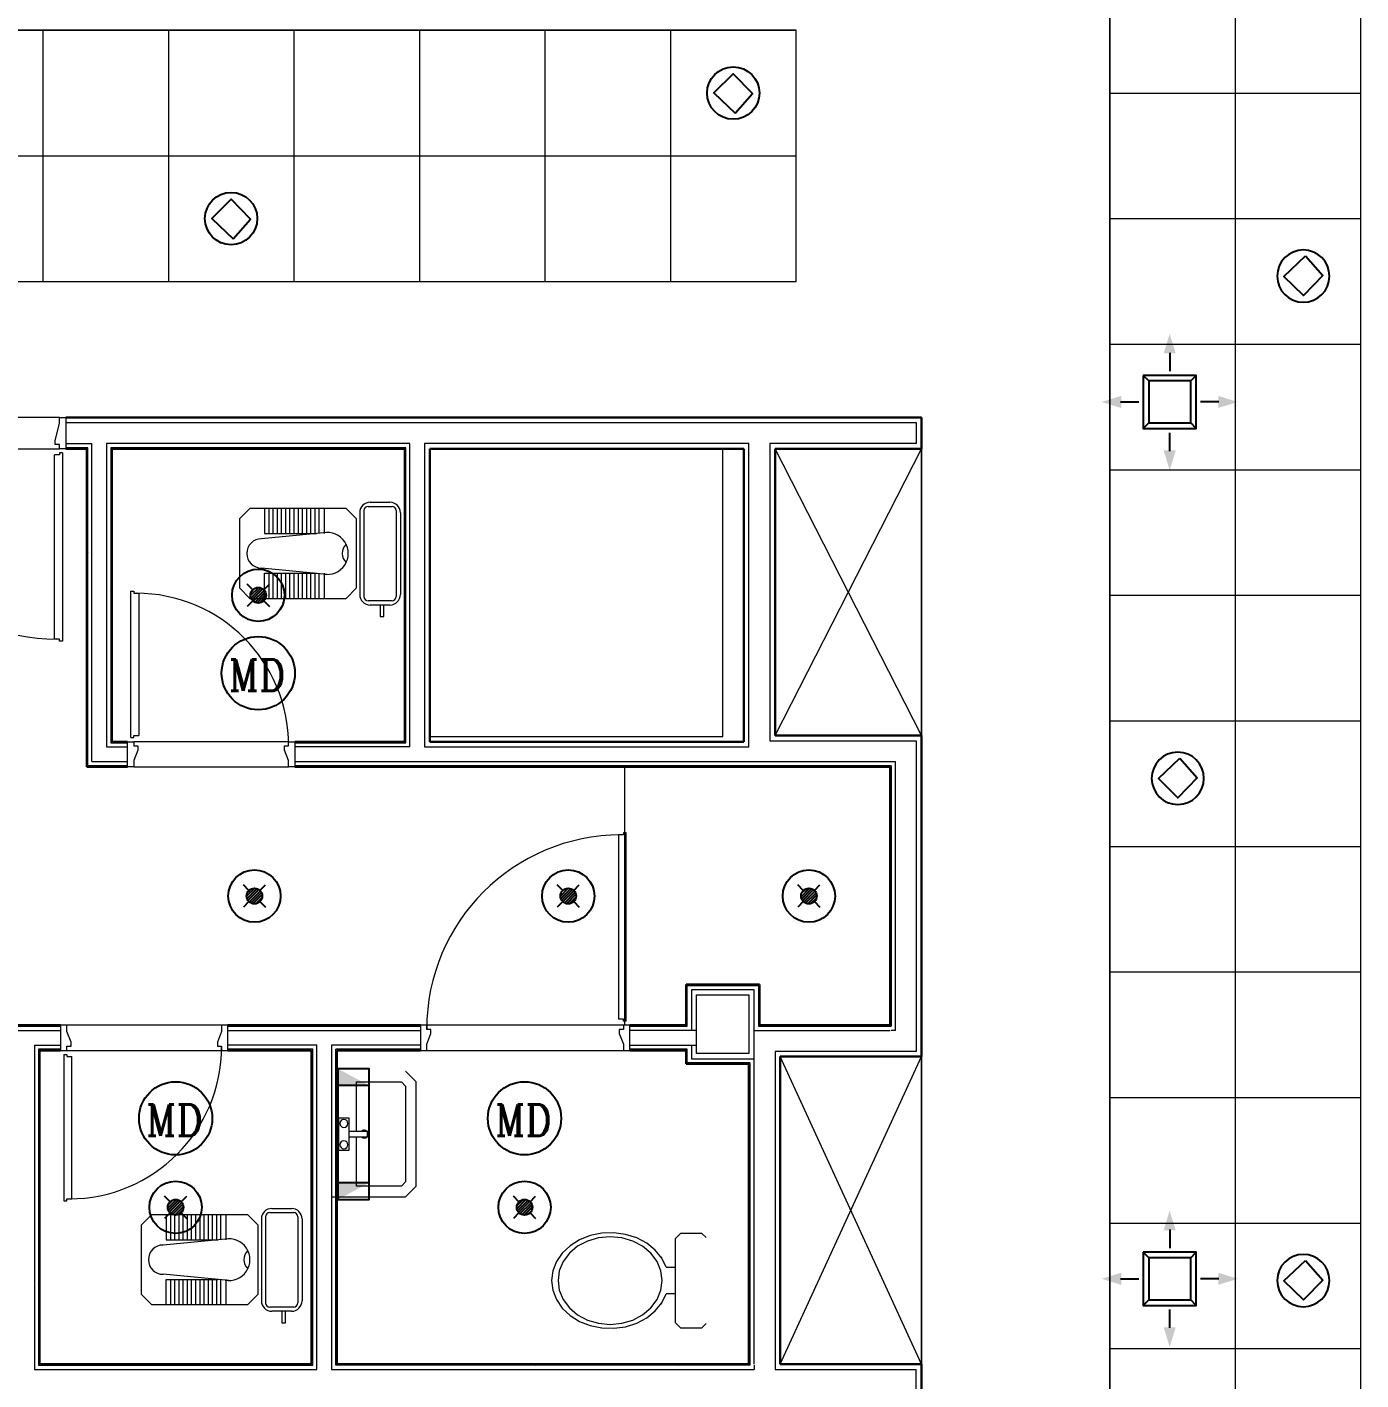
# Model space of a CAD drawing. Header units: millimetres. Extents: x 1722 to 7525, y 2254 to 6279.
# Drawn here: x 5618 to 6255, y 3114 to 3761 of the extents above; entities that cross this region are included whole.
import ezdxf

# ---------------------------------------------------------------- set-up
doc = ezdxf.new("R2010")
doc.units = ezdxf.units.MM
doc.linetypes.add('HIDDEN', pattern=[0.375, 0.25, -0.125])
for name, color, linetype in [('-LIGHT', 6, 'Continuous'), ('-SYM', 4, 'Continuous'), ('00-kazeb', 1, 'HIDDEN'), ('M-UP', 3, 'Continuous')]:
    doc.layers.add(name, color=color, linetype=linetype)
for name, color, linetype, lineweight in [('A-CLNG', 13, 'Continuous', 9), ('A-CLNG-PATT', 13, 'Continuous', 9), ('A-DETL-GENF', 94, 'Continuous', 9), ('A-DOOR', 31, 'Continuous', 9), ('A-DOOR-FRAM', 31, 'Continuous', 18), ('A-FLOR', 192, 'Continuous', 9), ('A-WALL', 113, 'Continuous', 9), ('A-WALL-FNSH', 113, 'Continuous', 30), ('A-WALL-PATT', 111, 'Continuous', 5), ('I-FURN', 30, 'Continuous', 9), ('I-WALL', 2, 'Continuous', 9), ('P-SANR-FIXT', 44, 'Continuous', 9), ('S-COLS', 52, 'Continuous', 9)]:
    doc.layers.add(name, color=color, linetype=linetype, lineweight=lineweight)
doc.styles.add('ROMANC', font='ROMANC.shx', dxfattribs={"width": 0.85})
pattern_1 = [(45, (3847.724, 3993.578), (-10.6066, 10.6066), []), (135, (3847.724, 3993.578), (-10.6066, -10.6066), [])]

# ---------------------------------------------------------------- blocks, each defined once
blk = doc.blocks.new('za-IN-wood door-single panel - 100x210-5134374-08-Fourth Floor Level__18_90')
at = {"layer": 'A-DOOR'}
for p, q in [((0.47, 0.9764), (0.47, 0.9664)), ((0.484, 0.9764), (0.47, 0.9764)), ((0.484, 0.0764), (0.484, 0.9764)), ((0.446, 0.9664), (0.446, 0.0864)), ((0.47, 0.9664), (0.446, 0.9664)), ((0.47, 0.0864), (0.446, 0.0864)), ((0.47, 0.0764), (0.47, 0.0864)), ((0.484, 0.0764), (0.47, 0.0764)), ((-0.45, 0.0368), (-0.47, 0.0368)), ((-0.47, -0.0332), (-0.45, 0.0168)), ((-0.45, 0.0168), (-0.45, 0.0368)), ((0.47, 0.0368), (0.45, 0.0368)), ((0.45, 0.0368), (0.45, 0.0168)), ((0.45, 0.0168), (0.47, -0.0332))]:
    blk.add_line(p, q, dxfattribs=at)
blk.add_arc((0.458, 0.0384), 0.928, 90, 180, dxfattribs=at)
at = {"layer": 'A-DOOR-FRAM'}
for p, q in [((-0.47, 0.0568), (-0.5, 0.0568)), ((-0.5, 0.0568), (-0.5, -0.0632)), ((-0.47, 0.0368), (-0.47, 0.0568)), ((0.47, 0.0568), (0.47, 0.0368)), ((0.5, 0.0568), (0.47, 0.0568)), ((0.5, -0.0632), (0.5, 0.0568)), ((-0.5, -0.0632), (-0.47, -0.0632)), ((-0.47, -0.0632), (-0.47, -0.0332)), ((0.47, -0.0332), (0.47, -0.0632)), ((0.47, -0.0632), (0.5, -0.0632))]:
    blk.add_line(p, q, dxfattribs=at)
blk = doc.blocks.new('za-IN-wood door-single panel - 100x210-5134366-08-Fourth Floor Level__18_90')
at = {"layer": 'A-DOOR'}
for p, q in [((-0.47, 0.0482), (-0.45, -0.0318)), ((0.45, -0.0318), (0.47, 0.0482)), ((-0.45, -0.0518), (-0.47, -0.0518)), ((-0.45, -0.0318), (-0.45, -0.0518)), ((0.45, -0.0518), (0.45, -0.0318)), ((0.47, -0.0518), (0.45, -0.0518)), ((0.446, -0.9814), (0.446, -0.1014)), ((0.47, -0.1014), (0.446, -0.1014)), ((0.47, -0.0914), (0.47, -0.1014)), ((0.484, -0.0914), (0.47, -0.0914)), ((0.484, -0.0914), (0.484, -0.9914)), ((0.47, -0.9814), (0.446, -0.9814)), ((0.47, -0.9914), (0.47, -0.9814)), ((0.484, -0.9914), (0.47, -0.9914))]:
    blk.add_line(p, q, dxfattribs=at)
blk.add_arc((0.458, -0.0534), 0.928, 180, 270, dxfattribs=at)
at = {"layer": 'A-DOOR-FRAM'}
for p, q in [((-0.5, 0.0782), (-0.47, 0.0782)), ((-0.5, -0.0718), (-0.5, 0.0782)), ((-0.47, 0.0782), (-0.47, 0.0482)), ((0.47, 0.0782), (0.5, 0.0782)), ((0.47, 0.0482), (0.47, 0.0782)), ((0.5, 0.0782), (0.5, -0.0718)), ((-0.47, -0.0518), (-0.47, -0.0718)), ((0.47, -0.0718), (0.47, -0.0518)), ((-0.47, -0.0718), (-0.5, -0.0718)), ((0.5, -0.0718), (0.47, -0.0718))]:
    blk.add_line(p, q, dxfattribs=at)
blk = doc.blocks.new('za-Column bi Cover - se7_250b_280amm-4961027-08-Fourth Floor Level__18_90')
at = {"layer": 'S-COLS', "lineweight": 15}
for p, q in [((-0.125, 0.14), (0.125, 0.14)), ((-0.125, -0.14), (-0.125, 0.14)), ((0.125, 0.14), (0.125, -0.14)), ((0.125, -0.14), (-0.125, -0.14))]:
    blk.add_line(p, q, dxfattribs=at)
blk = doc.blocks.new('za-IN-wood door-single panel - 80x210-5134380-08-Fourth Floor Level__18_90')
at = {"layer": 'A-DOOR'}
for p, q in [((0.37, 0.7764), (0.37, 0.7664)), ((0.384, 0.7764), (0.37, 0.7764)), ((0.384, 0.0764), (0.384, 0.7764)), ((0.346, 0.7664), (0.346, 0.0864)), ((0.37, 0.7664), (0.346, 0.7664)), ((0.37, 0.0864), (0.346, 0.0864)), ((0.37, 0.0764), (0.37, 0.0864)), ((0.384, 0.0764), (0.37, 0.0764)), ((-0.35, 0.0368), (-0.37, 0.0368)), ((-0.37, -0.0332), (-0.35, 0.0168)), ((-0.35, 0.0168), (-0.35, 0.0368)), ((0.37, 0.0368), (0.35, 0.0368)), ((0.35, 0.0368), (0.35, 0.0168)), ((0.35, 0.0168), (0.37, -0.0332))]:
    blk.add_line(p, q, dxfattribs=at)
blk.add_arc((0.358, 0.0384), 0.728, 90, 180, dxfattribs=at)
at = {"layer": 'A-DOOR-FRAM'}
for p, q in [((-0.37, 0.0568), (-0.4, 0.0568)), ((-0.4, 0.0568), (-0.4, -0.0632)), ((-0.37, 0.0368), (-0.37, 0.0568)), ((0.37, 0.0568), (0.37, 0.0368)), ((0.4, 0.0568), (0.37, 0.0568)), ((0.4, -0.0632), (0.4, 0.0568)), ((-0.4, -0.0632), (-0.37, -0.0632)), ((-0.37, -0.0632), (-0.37, -0.0332)), ((0.37, -0.0332), (0.37, -0.0632)), ((0.37, -0.0632), (0.4, -0.0632))]:
    blk.add_line(p, q, dxfattribs=at)
blk = doc.blocks.new('za-IN-wood door-single panel - 80x210-5134379-08-Fourth Floor Level__18_90')
at = {"layer": 'A-DOOR'}
for p, q in [((-0.37, 0.0332), (-0.35, -0.0168)), ((0.35, -0.0168), (0.37, 0.0332)), ((-0.35, -0.0368), (-0.37, -0.0368)), ((-0.35, -0.0168), (-0.35, -0.0368)), ((0.35, -0.0368), (0.35, -0.0168)), ((0.37, -0.0368), (0.35, -0.0368)), ((0.346, -0.7664), (0.346, -0.0864)), ((0.37, -0.0864), (0.346, -0.0864)), ((0.37, -0.0764), (0.37, -0.0864)), ((0.384, -0.0764), (0.37, -0.0764)), ((0.384, -0.0764), (0.384, -0.7764)), ((0.37, -0.7664), (0.346, -0.7664)), ((0.37, -0.7764), (0.37, -0.7664)), ((0.384, -0.7764), (0.37, -0.7764))]:
    blk.add_line(p, q, dxfattribs=at)
blk.add_arc((0.358, -0.0384), 0.728, 180, 270, dxfattribs=at)
at = {"layer": 'A-DOOR-FRAM'}
for p, q in [((-0.4, 0.0632), (-0.37, 0.0632)), ((-0.4, -0.0568), (-0.4, 0.0632)), ((-0.37, 0.0632), (-0.37, 0.0332)), ((0.37, 0.0632), (0.4, 0.0632)), ((0.37, 0.0332), (0.37, 0.0632)), ((0.4, 0.0632), (0.4, -0.0568)), ((-0.37, -0.0568), (-0.4, -0.0568)), ((-0.37, -0.0368), (-0.37, -0.0568)), ((0.37, -0.0568), (0.37, -0.0368)), ((0.4, -0.0568), (0.37, -0.0568))]:
    blk.add_line(p, q, dxfattribs=at)
blk = doc.blocks.new('A$C775E0A7C')
at = {"layer": 'A-DETL-GENF'}
for p, q in [((-1683.52, -1467.05), (-1674.08, -1467.05)), ((-1741, -1470.02), (-1746, -1475.02)), ((-1695, -1470.02), (-1741, -1470.02)), ((-1734, -1470.02), (-1734, -1482.02)), ((-1732, -1470.02), (-1732, -1482.02)), ((-1730, -1470.02), (-1730, -1482.02)), ((-1728, -1470.02), (-1728, -1482.02)), ((-1726, -1470.02), (-1726, -1482.02)), ((-1724, -1470.02), (-1724, -1482.02)), ((-1722, -1470.02), (-1722, -1482.02)), ((-1720, -1470.02), (-1720, -1482.02)), ((-1718, -1470.02), (-1718, -1482.02)), ((-1716, -1470.02), (-1716, -1482.02)), ((-1714, -1470.02), (-1714, -1482.02)), ((-1712, -1470.02), (-1712, -1482.02)), ((-1710, -1470.02), (-1710, -1482.02)), ((-1708, -1470.02), (-1708, -1482.02)), ((-1705.5, -1470.02), (-1705.5, -1482.02)), ((-1690, -1475.02), (-1695, -1470.02)), ((-1688.52, -1472.05), (-1688.52, -1511.16)), ((-1686.52, -1471.05), (-1686.52, -1512.16)), ((-1684.52, -1469.05), (-1673.08, -1469.05)), ((-1671.08, -1471.05), (-1671.08, -1512.16)), ((-1669.08, -1472.05), (-1669.08, -1511.16)), ((-1746, -1475.02), (-1746, -1508.02)), ((-1690, -1508.02), (-1690, -1475.02)), ((-1704, -1481.52), (-1735.5, -1484.52)), ((-1734, -1482.02), (-1709.25, -1482.02)), ((-1704, -1501.52), (-1735.5, -1498.52)), ((-1734, -1501.02), (-1709.25, -1501.02)), ((-1734, -1513.02), (-1734, -1501.02)), ((-1732, -1501.02), (-1732, -1513.02)), ((-1730, -1501.02), (-1730, -1513.02)), ((-1728, -1501.02), (-1728, -1513.02)), ((-1726, -1501.02), (-1726, -1513.02)), ((-1724, -1501.02), (-1724, -1513.02)), ((-1722, -1501.02), (-1722, -1513.02)), ((-1720, -1501.02), (-1720, -1513.02)), ((-1718, -1501.02), (-1718, -1513.02)), ((-1716, -1501.02), (-1716, -1513.02)), ((-1714, -1501.02), (-1714, -1513.02)), ((-1712, -1501.02), (-1712, -1513.02)), ((-1710, -1501.02), (-1710, -1513.02)), ((-1708, -1501.02), (-1708, -1513.02)), ((-1705.5, -1501.02), (-1705.5, -1513.02)), ((-1746, -1508.02), (-1741, -1513.02)), ((-1695, -1513.02), (-1690, -1508.02)), ((-1741, -1513.02), (-1695, -1513.02)), ((-1673.08, -1514.16), (-1684.52, -1514.16)), ((-1674.08, -1516.16), (-1683.52, -1516.16)), ((-1678.7, -1516.16), (-1678.7, -1521.66)), ((-1676.92, -1521.66), (-1676.92, -1516.16)), ((-1678.7, -1521.66), (-1676.92, -1521.66)), ((-1788, -1807.52), (-1793, -1812.52)), ((-1742, -1807.52), (-1788, -1807.52)), ((-1781, -1807.52), (-1781, -1819.52)), ((-1779, -1807.52), (-1779, -1819.52)), ((-1777, -1807.52), (-1777, -1819.52)), ((-1775, -1807.52), (-1775, -1819.52)), ((-1773, -1807.52), (-1773, -1819.52)), ((-1771, -1807.52), (-1771, -1819.52)), ((-1769, -1807.52), (-1769, -1819.52)), ((-1767, -1807.52), (-1767, -1819.52)), ((-1765, -1807.52), (-1765, -1819.52)), ((-1763, -1807.52), (-1763, -1819.52)), ((-1761, -1807.52), (-1761, -1819.52)), ((-1759, -1807.52), (-1759, -1819.52)), ((-1757, -1807.52), (-1757, -1819.52)), ((-1755, -1807.52), (-1755, -1819.52)), ((-1752.5, -1807.52), (-1752.5, -1819.52)), ((-1737, -1812.52), (-1742, -1807.52)), ((-1735.52, -1809.55), (-1735.52, -1848.66)), ((-1733.52, -1808.55), (-1733.52, -1849.66)), ((-1731.52, -1806.55), (-1720.08, -1806.55)), ((-1730.52, -1804.55), (-1721.08, -1804.55)), ((-1718.08, -1808.55), (-1718.08, -1849.66)), ((-1716.08, -1809.55), (-1716.08, -1848.66)), ((-1793, -1812.52), (-1793, -1845.52)), ((-1737, -1845.52), (-1737, -1812.52)), ((-1751, -1819.02), (-1782.5, -1822.02)), ((-1781, -1819.52), (-1756.25, -1819.52)), ((-1751, -1839.02), (-1782.5, -1836.02)), ((-1781, -1838.52), (-1756.25, -1838.52)), ((-1781, -1850.52), (-1781, -1838.52)), ((-1779, -1838.52), (-1779, -1850.52)), ((-1777, -1838.52), (-1777, -1850.52)), ((-1775, -1838.52), (-1775, -1850.52)), ((-1773, -1838.52), (-1773, -1850.52)), ((-1771, -1838.52), (-1771, -1850.52)), ((-1769, -1838.52), (-1769, -1850.52)), ((-1767, -1838.52), (-1767, -1850.52)), ((-1765, -1838.52), (-1765, -1850.52)), ((-1763, -1838.52), (-1763, -1850.52)), ((-1761, -1838.52), (-1761, -1850.52)), ((-1759, -1838.52), (-1759, -1850.52)), ((-1757, -1838.52), (-1757, -1850.52)), ((-1755, -1838.52), (-1755, -1850.52)), ((-1752.5, -1838.52), (-1752.5, -1850.52)), ((-1793, -1845.52), (-1788, -1850.52)), ((-1742, -1850.52), (-1737, -1845.52)), ((-1788, -1850.52), (-1742, -1850.52)), ((-1720.08, -1851.66), (-1731.52, -1851.66)), ((-1721.08, -1853.66), (-1730.52, -1853.66)), ((-1725.7, -1853.66), (-1725.7, -1859.16)), ((-1723.92, -1859.16), (-1723.92, -1853.66)), ((-1725.7, -1859.16), (-1723.92, -1859.16))]:
    blk.add_line(p, q, dxfattribs=at)
for centre, radius, start, end in [((-1683.52, -1472.05), 5, 90, 180), ((-1674.08, -1472.05), 5, 0, 90), ((-1684.52, -1471.05), 2, 90, 180), ((-1673.08, -1471.05), 2, 0, 90), ((-1735.5, -1491.52), 7, 90.00001, 270.00001), ((-1704, -1491.52), 10, 259.11935, 100.88067), ((-1691.08, -1491.52), 5.87, 131.99689, 228.00313), ((-1683.52, -1511.16), 5, 180, 270), ((-1684.52, -1512.16), 2, 180, 270), ((-1674.08, -1511.16), 5, 270, 0), ((-1673.08, -1512.16), 2, 270, 0), ((-1730.52, -1809.55), 5, 90, 180), ((-1731.52, -1808.55), 2, 90, 180), ((-1721.08, -1809.55), 5, 0, 90), ((-1720.08, -1808.55), 2, 0, 90), ((-1782.5, -1829.02), 7, 90.00001, 270.00001), ((-1751, -1829.02), 10, 259.11935, 100.88067), ((-1738.08, -1829.02), 5.87, 131.99689, 228.00313), ((-1730.52, -1848.66), 5, 180, 270), ((-1721.08, -1848.66), 5, 270, 0), ((-1731.52, -1849.66), 2, 180, 270), ((-1720.08, -1849.66), 2, 270, 0)]:
    blk.add_arc(centre, radius, start, end, dxfattribs=at)
at = {"layer": 'P-SANR-FIXT'}
for p, q in [((-1661.5, -1744.08), (-1666.58, -1739)), ((-1690.07, -1767.73), (-1690.07, -1744.08)), ((-1690.07, -1744.08), (-1668.57, -1744.08)), ((-1668.57, -1744.08), (-1666.58, -1746.15)), ((-1661.5, -1793.92), (-1661.5, -1744.08)), ((-1666.58, -1746.15), (-1666.58, -1791.85)), ((-1693.56, -1761.38), (-1698.64, -1761.38)), ((-1698.64, -1761.38), (-1698.64, -1776.62)), ((-1693.56, -1776.62), (-1693.56, -1761.38)), ((-1693.56, -1770.27), (-1693.56, -1767.73)), ((-1684.9, -1767.73), (-1693.56, -1767.73)), ((-1693.56, -1770.27), (-1684.9, -1770.27)), ((-1690.07, -1793.92), (-1690.07, -1770.27)), ((-1684.9, -1767.73), (-1684.9, -1770.27)), ((-1698.64, -1776.62), (-1693.56, -1776.62)), ((-1668.57, -1793.92), (-1690.07, -1793.92)), ((-1666.58, -1791.85), (-1668.57, -1793.92)), ((-1666.58, -1799), (-1661.5, -1793.92)), ((-1701.5, -1799), (-1666.58, -1799)), ((-1535.2, -1816.46), (-1537.74, -1819)), ((-1525.04, -1816.46), (-1535.2, -1816.46)), ((-1523, -1818.5), (-1525.04, -1816.46)), ((-1537.74, -1819), (-1537.74, -1859)), ((-1544.09, -1827.97), (-1544.38, -1827.97)), ((-1544.09, -1828.42), (-1544.09, -1827.97)), ((-1542.01, -1832.65), (-1537.74, -1832.65)), ((-1537.74, -1845.35), (-1542.01, -1845.35)), ((-1544.38, -1850.03), (-1544.09, -1850.03)), ((-1544.09, -1850.03), (-1544.09, -1849.58)), ((-1537.74, -1859), (-1535.2, -1861.54)), ((-1535.2, -1861.54), (-1525.04, -1861.54)), ((-1525.04, -1861.54), (-1523, -1859.5))]:
    blk.add_line(p, q, dxfattribs=at)
at = {"layer": 'P-SANR-FIXT', "flags": 128}
for points in [[(-1542.01, -1832.65), (-1544.15, -1828.33), (-1547.31, -1824.45), (-1551.36, -1821.17), (-1556.15, -1818.64), (-1561.46, -1816.96), (-1567.08, -1816.19), (-1572.77, -1816.37), (-1578.3, -1817.49), (-1583.44, -1819.5), (-1587.97, -1822.33), (-1591.71, -1825.85), (-1594.49, -1829.92), (-1596.21, -1834.36), (-1596.8, -1839)], [(-1543.96, -1839), (-1544.59, -1834.34), (-1546.43, -1829.91), (-1549.39, -1825.93), (-1553.34, -1822.62), (-1558.05, -1820.12), (-1563.32, -1818.57), (-1568.86, -1818.05), (-1574.39, -1818.57), (-1579.66, -1820.12), (-1584.37, -1822.62), (-1588.32, -1825.93), (-1591.28, -1829.91), (-1593.12, -1834.34), (-1593.75, -1839)], [(-1544.09, -1828.42), (-1544.24, -1828.19), (-1544.38, -1827.97)], [(-1596.8, -1839), (-1596.21, -1843.64), (-1594.49, -1848.08), (-1591.71, -1852.15), (-1587.97, -1855.67), (-1583.44, -1858.5), (-1578.3, -1860.51), (-1572.77, -1861.63), (-1567.08, -1861.81), (-1561.46, -1861.04), (-1556.15, -1859.36), (-1551.36, -1856.83), (-1547.31, -1853.55), (-1544.15, -1849.67), (-1542.01, -1845.35)], [(-1593.75, -1839), (-1593.12, -1843.66), (-1591.28, -1848.09), (-1588.32, -1852.07), (-1584.37, -1855.38), (-1579.66, -1857.88), (-1574.39, -1859.43), (-1568.86, -1859.96), (-1563.32, -1859.43), (-1558.05, -1857.88), (-1553.34, -1855.38), (-1549.39, -1852.07), (-1546.43, -1848.09), (-1544.59, -1843.66), (-1543.96, -1839)], [(-1544.38, -1850.03), (-1544.24, -1849.81), (-1544.09, -1849.58)]]:
    blk.add_lwpolyline(points, dxfattribs=at)
at = {"layer": 'P-SANR-FIXT'}
for centre, radius, start, end in [((-1696.1, -1763.92), 1.91, 90, 270), ((-1696.1, -1763.92), 1.91, 270, 90), ((-1686.26, -1769), 1.91, 90, 135), ((-1686.26, -1769), 1.91, 90, 135), ((-1686.26, -1769), 1.91, 225, 270), ((-1686.26, -1769), 1.9, 225, 270), ((-1686.26, -1769), 1.91, 270, 90), ((-1686.26, -1769), 1.91, 270, 90), ((-1696.1, -1774.08), 1.91, 90, 270), ((-1696.1, -1774.08), 1.91, 270, 90)]:
    blk.add_arc(centre, radius, start, end, dxfattribs=at)
blk = doc.blocks.new('FD')
at = {"layer": '-SYM'}
for p, q in [((-23.25, 7.5), (-23.25, -7.5)), ((23.25, 7.5), (23.25, -7.5))]:
    blk.add_line(p, q, dxfattribs=at)
blk.add_lwpolyline([(-31.25, -7.5), (31.25, -7.5), (31.25, 7.5), (-31.25, 7.5)], close=True, dxfattribs=at)
for points in [[(-23.25, 7.5), (-23.25, -7.5), (-31.25, -7.5)], [(-31.25, -7.5), (-31.25, 7.5), (-23.25, 7.5), (-31.25, -7.5)], [(23.25, 7.5), (23.25, -7.5), (31.25, -7.5)], [(31.25, -7.5), (31.25, 7.5), (23.25, 7.5), (31.25, -7.5)]]:
    blk.add_solid(points, dxfattribs=at)
blk = doc.blocks.new('le')
at = {"layer": '-SYM'}
h = blk.add_hatch(dxfattribs=at)
h.set_pattern_fill('ANSI31', color=256, scale=7.5, style=0)
h.set_pattern_definition([(45, (0, 0), (-0.66291, 0.66291), [])])
h.paths.add_polyline_path([(-3.6, 0), (3.6, 0, 1)])
h.paths.add_polyline_path([(3.6, 0), (-3.6, 0, 1)])
at = {"layer": '-SYM', "color": 3}
for p, q in [((-2.65, 2.65), (-5.3, 5.3)), ((2.65, 2.65), (5.3, 5.3)), ((-2.65, -2.65), (-5.3, -5.3)), ((2.65, -2.65), (5.3, -5.3))]:
    blk.add_line(p, q, dxfattribs=at)
at = {"layer": '-SYM'}
for radius in [12.5, 3.75]:
    blk.add_circle((0, 0), radius, dxfattribs=at)
blk = doc.blocks.new('MD')
at = {"layer": '-SYM'}
blk.add_circle((0, 0), 17.5, dxfattribs=at)
at = {"layer": '-SYM', "color": 2, "style": 'ROMANC', "width": 0.9}
blk.add_text('MD', height=15, dxfattribs=at).set_placement((-14.12, -8.39))
blk = doc.blocks.new('leee')
at = {"layer": '-LIGHT', "color": 2}
blk.add_lwpolyline([(0.96, -9.63), (9.27, -0.26), (0.04, 9.25), (-9.25, 0.1)], close=True, dxfattribs=at)
at = {"layer": '-SYM'}
blk.add_circle((0, 0), 12.5, dxfattribs=at)
blk = doc.blocks.new('ff')
at = {"layer": 'M-UP', "color": 40}
blk.add_line((0, -0.088), (0, 0), dxfattribs=at)
blk.add_solid([(0.0289, -0.0849), (-0.0289, -0.0849), (0, -0.1785)], dxfattribs=at)
blk = doc.blocks.new('A$C6E631D91')
at = {"layer": 'M-UP', "color": 244, "true_color": 0x991b1e}
for p, q in [((-13114.4, -14090.8), (-13141.1, -14064.2)), ((-12913.7, -14090.8), (-12887.1, -14064.2)), ((-13114.4, -14291.5), (-13141.1, -14318.2)), ((-12887.1, -14318.2), (-12913.7, -14291.5)), ((-13114.4, -18281.3), (-13141.1, -18254.6)), ((-12913.7, -18281.3), (-12887.1, -18254.6)), ((-13114.4, -18481.9), (-13141.1, -18508.6)), ((-12887.1, -18508.6), (-12913.7, -18481.9))]:
    blk.add_line(p, q, dxfattribs=at)
for points in [[(-13141.1, -14064.2), (-13141.1, -14318.2), (-12887.1, -14318.2), (-12887.1, -14064.2)], [(-13114.4, -14090.8), (-13114.4, -14291.5), (-12913.7, -14291.5), (-12913.7, -14090.8)], [(-13141.1, -18254.6), (-13141.1, -18508.6), (-12887.1, -18508.6), (-12887.1, -18254.6)], [(-13114.4, -18281.3), (-13114.4, -18481.9), (-12913.7, -18481.9), (-12913.7, -18281.3)]]:
    blk.add_lwpolyline(points, close=True, dxfattribs=at)
at = {"layer": '00-kazeb', "color": 244, "true_color": 0x991b1e, "xscale": 1000, "yscale": 1000, "zscale": 1000}
for p, rotation in [((-13014.1, -14044.2), 180), ((-13161.1, -14191.2), 270), ((-13014.1, -18234.6), 180), ((-13161.1, -18381.6), 270)]:
    blk.add_blockref('ff', p, dxfattribs=dict(at, rotation=rotation))
at = {"layer": '00-kazeb', "color": 244, "true_color": 0x991b1e, "extrusion": (0, 0, -1), "xscale": 1000, "yscale": 1000, "zscale": -1000, "rotation": 270}
for p in [(12867.1, -14191.2), (12867.1, -18381.6)]:
    blk.add_blockref('ff', p, dxfattribs=at)
at = {"layer": '00-kazeb', "color": 244, "true_color": 0x991b1e, "extrusion": (0, 0, -1), "xscale": 1000, "yscale": 1000, "zscale": -1000}
for p in [(13014.1, -14338.2), (13014.1, -18528.6)]:
    blk.add_blockref('ff', p, dxfattribs=at)
blk = doc.blocks.new('KJDKSFSF')
at = {"layer": 'I-FURN'}
for p, q in [((96275.7, -4341.8), (96275.7, -5711.8)), ((96975.7, -4341.8), (96275.7, -4341.8)), ((96975.7, -5711.8), (96275.7, -4341.8)), ((96275.7, -5711.8), (96975.7, -4341.8)), ((96275.7, -4341.8), (96975.7, -4341.8)), ((96275.7, -5711.8), (96275.7, -4341.8)), ((96975.7, -5711.8), (96975.7, -4341.8)), ((96975.7, -4341.8), (96975.7, -5711.8)), ((96275.7, -5711.8), (96975.7, -5711.8)), ((96975.7, -5711.8), (96275.7, -5711.8)), ((96300.7, -7246.8), (96300.7, -8716.8)), ((96975.7, -7246.8), (96300.7, -7246.8)), ((96975.7, -8716.8), (96300.7, -7246.8)), ((96300.7, -8716.8), (96975.7, -7246.8)), ((96300.7, -7246.8), (96975.7, -7246.8)), ((96300.7, -8716.8), (96300.7, -7246.8)), ((96975.7, -8716.8), (96975.7, -7246.8)), ((96975.7, -7246.8), (96975.7, -8716.8)), ((96300.7, -8716.8), (96975.7, -8716.8)), ((96975.7, -8716.8), (96300.7, -8716.8))]:
    blk.add_line(p, q, dxfattribs=at)

msp = doc.modelspace()

# ---------------------------------------------------------------- hatches: boundary and pattern name
at = {"layer": 'A-WALL-PATT'}
h = msp.add_hatch(dxfattribs=at)
h.set_pattern_fill('FP_37', color=256, scale=100, style=0, pattern_type=2)
h.set_pattern_definition(pattern_1)
h.paths.add_polyline_path([(5636.3, 3559.4), (5646.3, 3559.4), (5646.3, 3559.9), (5636.3, 3559.9)], flags=0)
h.paths.add_polyline_path([(5536.3, 3559.4), (5536.3, 3559.9), (5197.3, 3559.9), (5197.3, 3559.4), (5427.83, 3559.4)], flags=0)
h = msp.add_hatch(dxfattribs=at)
h.set_pattern_fill('FP_37', color=256, scale=100, style=0, pattern_type=2)
h.set_pattern_definition(pattern_1)
h.paths.add_polyline_path([(5646.3, 3407.9), (5646.8, 3407.9), (5646.8, 3559.9), (5646.3, 3559.9), (5646.3, 3409.9)], flags=0)
h = msp.add_hatch(dxfattribs=at)
h.set_pattern_fill('FP_37', color=256, scale=100, style=0, pattern_type=2)
h.set_pattern_definition(pattern_1)
h.paths.add_polyline_path([(5657.8, 3419.4), (5658.3, 3419.4), (5658.3, 3559.9), (5657.8, 3559.9), (5657.8, 3428.03)], flags=0)
h = msp.add_hatch(dxfattribs=at)
h.set_pattern_fill('FP_37', color=256, scale=100, style=0, pattern_type=2)
h.set_pattern_definition(pattern_1)
h.paths.add_polyline_path([(5798.8, 3559.4), (5798.8, 3559.9), (5658.3, 3559.9), (5658.3, 3559.4), (5798.3, 3559.4)], flags=0)
h = msp.add_hatch(dxfattribs=at)
h.set_pattern_fill('FP_37', color=256, scale=100, style=0, pattern_type=2)
h.set_pattern_definition(pattern_1)
h.paths.add_polyline_path([(5798.3, 3418.9), (5798.8, 3418.9), (5798.8, 3559.4), (5798.3, 3559.4), (5798.3, 3419.4)], flags=0)
h = msp.add_hatch(dxfattribs=at)
h.set_pattern_fill('FP_37', color=256, scale=100, style=0, pattern_type=2)
h.set_pattern_definition(pattern_1)
h.paths.add_polyline_path([(5665.8, 3418.9), (5665.8, 3419.4), (5657.8, 3419.4), (5657.8, 3418.9)], flags=0)
h.paths.add_polyline_path([(5745.8, 3418.9), (5798.3, 3418.9), (5798.3, 3419.4), (5745.8, 3419.4)], flags=0)
h = msp.add_hatch(dxfattribs=at)
h.set_pattern_fill('FP_37', color=256, scale=100, style=0, pattern_type=2)
h.set_pattern_definition(pattern_1)
h.paths.add_polyline_path([(6009.78, 3407.4), (6030.3, 3407.4), (6030.3, 3407.9), (5745.8, 3407.9), (5745.8, 3407.4), (5956.87, 3407.4)], flags=0)
h.paths.add_polyline_path([(5646.3, 3407.4), (5665.8, 3407.4), (5665.8, 3407.9), (5646.3, 3407.9)], flags=0)
h = msp.add_hatch(dxfattribs=at)
h.set_pattern_fill('FP_37', color=256, scale=100, style=0, pattern_type=2)
h.set_pattern_definition(pattern_1)
h.paths.add_polyline_path([(6030.3, 3283.4), (6030.8, 3283.4), (6030.8, 3407.9), (6030.3, 3407.9), (6030.3, 3283.9)], flags=0)
h = msp.add_hatch(dxfattribs=at)
h.set_pattern_fill('FP_37', color=256, scale=100, style=0, pattern_type=2)
h.set_pattern_definition(pattern_1)
h.paths.add_polyline_path([(5932.8, 3283.4), (5933.3, 3283.4), (5933.3, 3303.4), (5932.8, 3303.4), (5932.8, 3283.9)], flags=0)
h = msp.add_hatch(dxfattribs=at)
h.set_pattern_fill('FP_37', color=256, scale=100, style=0, pattern_type=2)
h.set_pattern_definition(pattern_1)
h.paths.add_polyline_path([(5967.3, 3302.9), (5967.8, 3302.9), (5967.8, 3303.4), (5933.3, 3303.4), (5933.3, 3302.9), (5956.87, 3302.9)], flags=0)
h = msp.add_hatch(dxfattribs=at)
h.set_pattern_fill('FP_37', color=256, scale=100, style=0, pattern_type=2)
h.set_pattern_definition(pattern_1)
h.paths.add_polyline_path([(5967.3, 3283.9), (5967.8, 3283.9), (5967.8, 3302.9), (5967.3, 3302.9), (5967.3, 3300.9)], flags=0)
h = msp.add_hatch(dxfattribs=at)
h.set_pattern_fill('FP_37', color=256, scale=100, style=0, pattern_type=2)
h.set_pattern_definition(pattern_1)
h.paths.add_polyline_path([(5905.8, 3283.4), (5932.8, 3283.4), (5932.8, 3283.9), (5905.8, 3283.9)], flags=0)
h.paths.add_polyline_path([(5805.8, 3283.4), (5805.8, 3283.9), (5713.8, 3283.9), (5713.8, 3283.4), (5745.25, 3283.4)], flags=0)
h.paths.add_polyline_path([(5633.8, 3283.4), (5633.8, 3283.9), (5601.8, 3283.9), (5601.8, 3283.4)], flags=0)
h.paths.add_polyline_path([(5521.8, 3283.4), (5521.8, 3283.9), (5429.8, 3283.9), (5429.8, 3283.4)], flags=0)
h.paths.add_polyline_path([(5349.8, 3283.4), (5349.8, 3283.9), (5322.8, 3283.9), (5322.8, 3283.4)], flags=0)
h.paths.add_polyline_path([(5217.3, 3283.4), (5242.8, 3283.4), (5242.8, 3283.9), (5217.3, 3283.9)], flags=0)
h = msp.add_hatch(dxfattribs=at)
h.set_pattern_fill('FP_37', color=256, scale=100, style=0, pattern_type=2)
h.set_pattern_definition(pattern_1)
h.paths.add_polyline_path([(6009.78, 3283.4), (6030.3, 3283.4), (6030.3, 3283.9), (5967.3, 3283.9), (5967.3, 3283.4)], flags=0)
h = msp.add_hatch(dxfattribs=at)
h.set_pattern_fill('FP_37', color=256, scale=100, style=0, pattern_type=2)
h.set_pattern_definition(pattern_1)
h.paths.add_polyline_path([(5623.8, 3121.9), (5623.8, 3272.4), (5623.3, 3272.4), (5623.3, 3121.9)], flags=0)
h = msp.add_hatch(dxfattribs=at)
h.set_pattern_fill('FP_37', color=256, scale=100, style=0, pattern_type=2)
h.set_pattern_definition(pattern_1)
h.paths.add_polyline_path([(5713.8, 3271.9), (5754.3, 3271.9), (5754.3, 3272.4), (5713.8, 3272.4)], flags=0)
h.paths.add_polyline_path([(5623.8, 3271.9), (5633.8, 3271.9), (5633.8, 3272.4), (5623.8, 3272.4)], flags=0)
h = msp.add_hatch(dxfattribs=at)
h.set_pattern_fill('FP_37', color=256, scale=100, style=0, pattern_type=2)
h.set_pattern_definition(pattern_1)
h.paths.add_polyline_path([(5753.8, 3121.4), (5754.3, 3121.4), (5754.3, 3271.9), (5753.8, 3271.9), (5753.8, 3121.9)], flags=0)
h = msp.add_hatch(dxfattribs=at)
h.set_pattern_fill('FP_37', color=256, scale=100, style=0, pattern_type=2)
h.set_pattern_definition(pattern_1)
h.paths.add_polyline_path([(5905.8, 3271.9), (5932.8, 3271.9), (5932.8, 3272.4), (5905.8, 3272.4)], flags=0)
h.paths.add_polyline_path([(5765.8, 3271.9), (5805.8, 3271.9), (5805.8, 3272.4), (5765.3, 3272.4), (5765.3, 3271.9)], flags=0)
h = msp.add_hatch(dxfattribs=at)
h.set_pattern_fill('FP_37', color=256, scale=100, style=0, pattern_type=2)
h.set_pattern_definition(pattern_1)
h.paths.add_polyline_path([(5765.3, 3121.9), (5765.8, 3121.9), (5765.8, 3271.9), (5765.3, 3271.9), (5765.3, 3130.47)], flags=0)
h = msp.add_hatch(dxfattribs=at)
h.set_pattern_fill('FP_37', color=256, scale=100, style=0, pattern_type=2)
h.set_pattern_definition(pattern_1)
h.paths.add_polyline_path([(5932.8, 3265.4), (5933.3, 3265.4), (5933.3, 3272.4), (5932.8, 3272.4), (5932.8, 3271.9)], flags=0)
h = msp.add_hatch(dxfattribs=at)
h.set_pattern_fill('FP_37', color=256, scale=100, style=0, pattern_type=2)
h.set_pattern_definition(pattern_1)
h.paths.add_polyline_path([(5935.3, 3265.4), (5962.8, 3265.4), (5962.8, 3265.9), (5933.3, 3265.9), (5933.3, 3265.4)], flags=0)
h = msp.add_hatch(dxfattribs=at)
h.set_pattern_fill('FP_37', color=256, scale=100, style=0, pattern_type=2)
h.set_pattern_definition(pattern_1)
h.paths.add_polyline_path([(5962.8, 3121.9), (5963.3, 3121.9), (5963.3, 3265.9), (5962.8, 3265.9), (5962.8, 3130.47)], flags=0)
h = msp.add_hatch(dxfattribs=at)
h.set_pattern_fill('FP_37', color=256, scale=100, style=0, pattern_type=2)
h.set_pattern_definition(pattern_1)
h.paths.add_polyline_path([(5639.44, 3121.4), (5753.8, 3121.4), (5753.8, 3121.9), (5623.3, 3121.9), (5623.3, 3121.4)], flags=0)
h = msp.add_hatch(dxfattribs=at)
h.set_pattern_fill('FP_37', color=256, scale=100, style=0, pattern_type=2)
h.set_pattern_definition(pattern_1)
h.paths.add_polyline_path([(5963.3, 3121.4), (5963.3, 3121.9), (5765.3, 3121.9), (5765.3, 3121.4), (5956.87, 3121.4)], flags=0)

# ---------------------------------------------------------------- linework, layer by layer
at = {"layer": 'A-CLNG'}
for p, q in [((6135.3, 4629.4), (6135.3, 3079.4)), ((6255.3, 3079.4), (6255.3, 4629.4)), ((5985.3, 3759.4), (5265.3, 3759.4)), ((5985.3, 3639.4), (5985.3, 3759.4)), ((5265.3, 3639.4), (5985.3, 3639.4)), ((5903.3, 3407.4), (5903.3, 3283.9))]:
    msp.add_line(p, q, dxfattribs=at)
at = {"layer": 'A-CLNG-PATT', "color": 244, "true_color": 0x991b1e}
for p, q in [((6135.32, 3079.4), (6135.32, 4629.4)), ((6195.32, 3079.4), (6195.32, 4629.4)), ((5265.3, 3759.38), (5985.3, 3759.38)), ((5625.32, 3759.4), (5625.32, 3639.4)), ((5685.32, 3759.4), (5685.32, 3639.4)), ((5745.32, 3759.4), (5745.32, 3639.4)), ((5805.32, 3759.4), (5805.32, 3639.4)), ((5865.32, 3759.4), (5865.32, 3639.4)), ((5925.32, 3759.4), (5925.32, 3639.4)), ((6135.3, 3729.38), (6255.3, 3729.38)), ((5265.3, 3699.38), (5985.3, 3699.38)), ((6135.3, 3669.38), (6255.3, 3669.38)), ((6135.3, 3609.38), (6255.3, 3609.38)), ((6135.3, 3549.38), (6255.3, 3549.38)), ((6135.3, 3489.38), (6255.3, 3489.38)), ((6135.3, 3429.38), (6255.3, 3429.38)), ((6135.3, 3369.38), (6255.3, 3369.38)), ((6135.3, 3309.38), (6255.3, 3309.38)), ((6135.3, 3249.38), (6255.3, 3249.38)), ((6135.3, 3189.38), (6255.3, 3189.38)), ((6135.3, 3129.38), (6255.3, 3129.38))]:
    msp.add_line(p, q, dxfattribs=at)
at = {"layer": 'A-FLOR'}
for p, q in [((5950.3, 3421.9), (5950.3, 3559.4)), ((5810.3, 3421.9), (5950.3, 3421.9))]:
    msp.add_line(p, q, dxfattribs=at)
at = {"layer": 'A-WALL'}
msp.add_line((5633.3, 3574.4), (5539.3, 3574.4), dxfattribs=at)
at = {"layer": 'A-WALL', "color": 7, "lineweight": 15}
for p, q in [((5636.3, 3571.9), (6042.8, 3571.9)), ((6042.8, 3571.9), (6042.8, 3561.9)), ((5636.3, 3561.9), (5648.8, 3561.9)), ((5648.8, 3409.9), (5648.8, 3561.9)), ((5800.8, 3561.9), (5655.8, 3561.9)), ((5655.8, 3561.9), (5655.8, 3416.9)), ((5800.8, 3416.9), (5800.8, 3561.9)), ((5962.8, 3561.9), (5807.8, 3561.9)), ((5807.8, 3561.9), (5807.8, 3416.9)), ((5962.8, 3416.9), (5962.8, 3561.9)), ((6042.8, 3561.9), (5972.8, 3561.9)), ((5972.8, 3561.9), (5972.8, 3419.9)), ((5655.8, 3416.9), (5665.8, 3416.9)), ((5800.8, 3416.9), (5745.8, 3416.9)), ((5807.8, 3416.9), (5962.8, 3416.9)), ((5972.8, 3419.9), (6042.8, 3419.9)), ((6042.8, 3419.9), (6042.8, 3271.4)), ((5648.8, 3409.9), (5665.8, 3409.9)), ((5745.8, 3409.9), (6032.8, 3409.9)), ((6032.8, 3281.4), (6032.8, 3409.9)), ((5965.3, 3121.9), (5965.3, 3300.9)), ((5601.8, 3281.4), (5633.8, 3281.4)), ((5713.8, 3281.4), (5805.8, 3281.4)), ((5937.8, 3281.4), (5905.8, 3281.4)), ((5965.3, 3281.4), (6030.3, 3281.4)), ((6032.8, 3281.4), (6030.8, 3281.4)), ((5621.3, 3274.4), (5621.3, 3119.4)), ((5621.3, 3274.4), (5633.8, 3274.4)), ((5756.3, 3274.4), (5713.8, 3274.4)), ((5756.3, 3119.4), (5756.3, 3274.4)), ((5805.8, 3274.4), (5763.3, 3274.4)), ((5763.3, 3274.4), (5763.3, 3119.4)), ((5905.8, 3274.4), (5937.8, 3274.4)), ((6042.8, 3271.4), (5975.3, 3271.4)), ((5975.3, 3271.4), (5975.3, 3119.4)), ((5621.3, 3119.4), (5756.3, 3119.4)), ((5763.3, 3119.4), (5965.3, 3119.4)), ((5965.3, 3121.4), (5965.3, 3119.4)), ((5975.3, 3119.4), (6042.8, 3119.4)), ((6042.8, 3096.9), (6042.8, 3119.4))]:
    msp.add_line(p, q, dxfattribs=at)
at = {"layer": 'A-WALL', "color": 10}
for p, q in [((5646.8, 3559.9), (5636.3, 3559.9)), ((5646.8, 3407.9), (5646.8, 3559.9)), ((5798.8, 3559.9), (5657.8, 3559.9)), ((5657.8, 3559.9), (5657.8, 3418.9)), ((5798.8, 3418.9), (5798.8, 3559.9)), ((5657.8, 3418.9), (5665.8, 3418.9)), ((5745.8, 3418.9), (5798.8, 3418.9)), ((5665.8, 3407.9), (5646.8, 3407.9)), ((6030.8, 3407.9), (5745.8, 3407.9)), ((6030.8, 3407.9), (6030.8, 3283.4)), ((5933.3, 3283.4), (5933.3, 3302.9)), ((5933.3, 3302.9), (5967.3, 3302.9)), ((5935.3, 3300.9), (5935.3, 3281.4)), ((5965.3, 3300.9), (5935.3, 3300.9)), ((5967.3, 3302.9), (5967.3, 3283.4)), ((5601.8, 3283.4), (5633.8, 3283.4)), ((5713.8, 3283.4), (5805.8, 3283.4)), ((5905.8, 3283.4), (5933.3, 3283.4)), ((5967.3, 3283.4), (6030.8, 3283.4)), ((5633.8, 3272.4), (5623.3, 3272.4)), ((5623.3, 3272.4), (5623.3, 3121.4)), ((5754.3, 3272.4), (5713.8, 3272.4)), ((5754.3, 3121.4), (5754.3, 3272.4)), ((5805.8, 3272.4), (5765.3, 3272.4)), ((5765.3, 3121.4), (5765.3, 3272.4)), ((5933.3, 3272.4), (5905.8, 3272.4)), ((5933.3, 3265.9), (5933.3, 3272.4)), ((5935.3, 3274.4), (5935.3, 3267.9)), ((5963.3, 3265.9), (5933.3, 3265.9)), ((5935.3, 3267.9), (5965.3, 3267.9)), ((5963.3, 3265.9), (5963.3, 3121.4)), ((5623.3, 3121.4), (5754.3, 3121.4)), ((5963.3, 3121.4), (5765.3, 3121.4))]:
    msp.add_line(p, q, dxfattribs=at)
at = {"layer": 'A-WALL-FNSH'}
for p, q in [((5636.3, 3574.4), (6045.3, 3574.4)), ((6045.3, 3574.4), (6045.3, 3559.4)), ((5646.3, 3559.4), (5636.3, 3559.4)), ((5646.3, 3407.4), (5646.3, 3559.4)), ((5798.3, 3559.4), (5658.3, 3559.4)), ((5658.3, 3559.4), (5658.3, 3419.4)), ((5798.3, 3419.4), (5798.3, 3559.4)), ((5960.3, 3559.4), (5810.3, 3559.4)), ((5810.3, 3559.4), (5810.3, 3419.4)), ((5960.3, 3419.4), (5960.3, 3559.4)), ((6045.3, 3559.4), (5975.3, 3559.4)), ((5975.3, 3559.4), (5975.3, 3422.4)), ((5975.3, 3422.4), (6045.3, 3422.4)), ((6045.3, 3422.4), (6045.3, 3268.9)), ((5658.3, 3419.4), (5665.8, 3419.4)), ((5745.8, 3419.4), (5798.3, 3419.4)), ((5810.3, 3419.4), (5960.3, 3419.4)), ((5665.8, 3407.4), (5646.3, 3407.4)), ((6030.3, 3407.4), (5745.8, 3407.4)), ((6030.3, 3283.9), (6030.3, 3407.4)), ((5932.8, 3283.9), (5932.8, 3303.4)), ((5932.8, 3303.4), (5967.8, 3303.4)), ((5967.8, 3303.4), (5967.8, 3283.9)), ((5601.8, 3283.9), (5633.8, 3283.9)), ((5713.8, 3283.9), (5805.8, 3283.9)), ((5905.8, 3283.9), (5932.8, 3283.9)), ((5967.8, 3283.9), (6030.3, 3283.9)), ((5633.8, 3271.9), (5623.8, 3271.9)), ((5623.8, 3271.9), (5623.8, 3121.9)), ((5753.8, 3271.9), (5713.8, 3271.9)), ((5753.8, 3121.9), (5753.8, 3271.9)), ((5805.8, 3271.9), (5765.8, 3271.9)), ((5765.8, 3271.9), (5765.8, 3121.9)), ((5932.8, 3271.9), (5905.8, 3271.9)), ((5932.8, 3265.4), (5932.8, 3271.9)), ((5962.8, 3265.4), (5932.8, 3265.4)), ((5962.8, 3121.9), (5962.8, 3265.4)), ((6045.3, 3268.9), (5977.8, 3268.9)), ((5977.8, 3268.9), (5977.8, 3121.9)), ((5623.8, 3121.9), (5753.8, 3121.9)), ((5765.8, 3121.9), (5962.8, 3121.9)), ((5977.8, 3121.9), (6045.3, 3121.9)), ((6045.3, 3121.9), (6045.3, 3096.9))]:
    msp.add_line(p, q, dxfattribs=at)
at = {"layer": 'I-WALL'}
for p, q in [((5539.3, 3559.4), (5633.3, 3559.4)), ((5742.8, 3419.4), (5668.8, 3419.4)), ((5668.8, 3407.4), (5742.8, 3407.4)), ((5710.8, 3283.9), (5636.8, 3283.9)), ((5902.8, 3283.9), (5808.8, 3283.9)), ((5636.8, 3271.9), (5710.8, 3271.9)), ((5808.8, 3271.9), (5902.8, 3271.9))]:
    msp.add_line(p, q, dxfattribs=at)

# ---------------------------------------------------------------- block references
at = {"layer": '-LIGHT'}
for name, p in [('leee', (5955.3, 3729.4)), ('leee', (5715.32, 3669.4)), ('le', (5728.3, 3489.4)), ('MD', (5728.3, 3452.16)), ('le', (5726.47, 3345.65)), ('le', (5876.44, 3345.65)), ('le', (5991.44, 3345.65)), ('MD', (5688.8, 3239.42)), ('MD', (5855.55, 3239.42)), ('le', (5688.8, 3196.9)), ('le', (5855.55, 3196.9))]:
    msp.add_blockref(name, p, dxfattribs=at)
at = {"layer": '-LIGHT', "xscale": -1, "rotation": 180}
for p in [(6227.77, 3641.9), (6167.77, 3401.9), (6227.77, 3161.9)]:
    msp.add_blockref('leee', p, dxfattribs=at)
at = {"layer": '-LIGHT', "rotation": 270}
msp.add_blockref('FD', (5773.8, 3231.88), dxfattribs=at)
at = {"layer": 'A-CLNG-PATT', "xscale": 0.1, "yscale": 0.1, "zscale": 0.1}
msp.add_blockref('A$C6E631D91', (7465.3, 5000.9), dxfattribs=at)
at = {"layer": 'A-DOOR', "xscale": 100, "yscale": 100, "zscale": 100}
for name, p in [('za-IN-wood door-single panel - 100x210-5134366-08-Fourth Floor Level__18_90', (5586.3, 3566.58)), ('za-IN-wood door-single panel - 100x210-5134374-08-Fourth Floor Level__18_90', (5855.8, 3278.22))]:
    msp.add_blockref(name, p, dxfattribs=at)
at = {"layer": 'A-DOOR', "xscale": 100, "yscale": 100, "zscale": 100, "rotation": 180}
for name, p in [('za-IN-wood door-single panel - 80x210-5134379-08-Fourth Floor Level__18_90', (5705.8, 3413.72)), ('za-IN-wood door-single panel - 80x210-5134380-08-Fourth Floor Level__18_90', (5673.8, 3277.58))]:
    msp.add_blockref(name, p, dxfattribs=at)
at = {"layer": 'I-FURN', "xscale": 0.1, "yscale": 0.1, "zscale": 0.1}
msp.add_blockref('KJDKSFSF', (-3652.28, 3993.58), dxfattribs=at)
at = {"layer": 'P-SANR-FIXT'}
msp.add_blockref('A$C775E0A7C', (7465.3, 5000.9), dxfattribs=at)
at = {"layer": 'S-COLS', "xscale": 100, "yscale": 100, "zscale": 100}
msp.add_blockref('za-Column bi Cover - se7_250b_280amm-4961027-08-Fourth Floor Level__18_90', (5950.3, 3284.4), dxfattribs=at)

doc.saveas('drawing.dxf')
